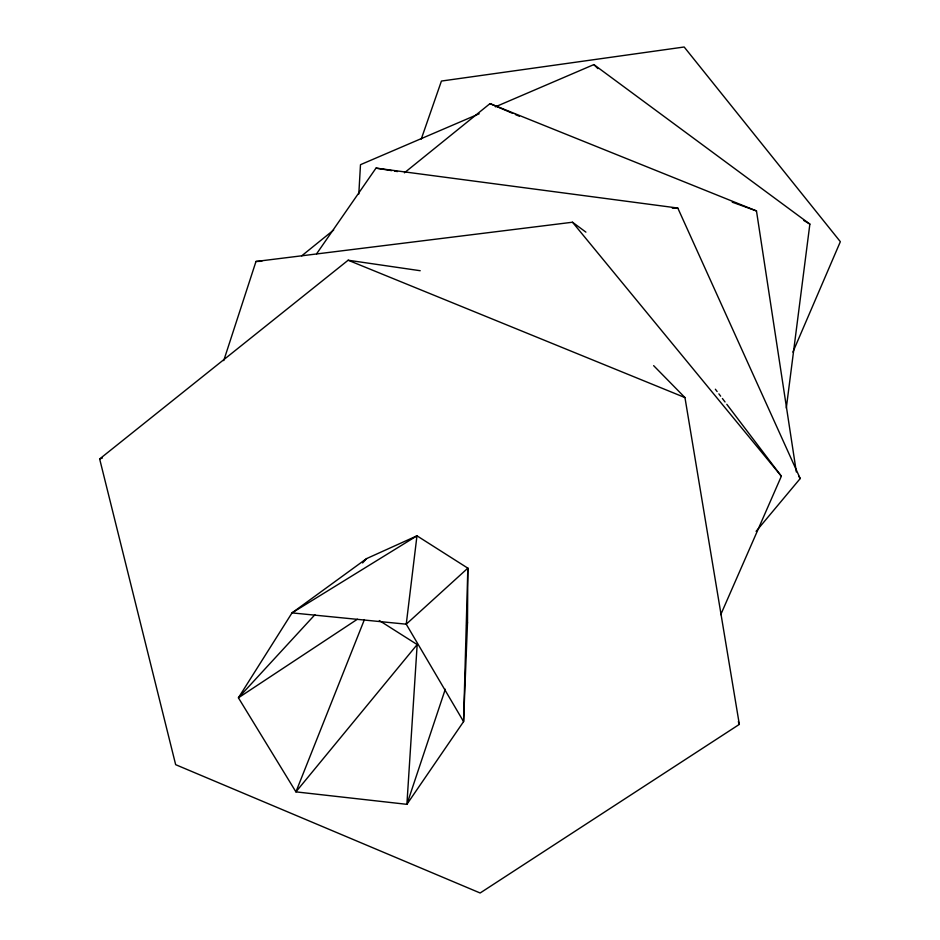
<?xml version="1.0" encoding="UTF-8"?>
<svg xmlns="http://www.w3.org/2000/svg" width="940" height="940" viewBox="0 0 940 940"><rect width="100%" height="100%" fill="white"/><g stroke="black" fill="none" stroke-linecap="round" stroke-linejoin="round"><path stroke-width="1.41" d="M467.497 622.68L467.838 568.16L416.972 535.823L366.577 558.607L292.023 612.892L238.419 697.809L295.924 791.868L406.891 804.334L463.573 721.603L467.497 622.68L466.581 625.452M358.81 193.993L360.49 164.688L479.212 113.775M379.325 620.553L417.172 644.558L406.891 804.334L445.29 689.243M786.298 408.078L809.869 224.096L593.869 64.59L495.392 106.831M223.732 360.619L255.986 261.473L572.507 222.228L585.902 232.133M421.249 139.096L441.424 81.052L684.167 47L840.348 241.686L792.89 352.089M364.414 619.589L295.924 791.868L417.172 644.558M720.745 614.654L781.363 476.204L726.808 404.306M316.604 253.8L376 168.119L677.799 208.046L800.21 478.554L756.089 531.347M314.923 614.713L238.419 697.809L357.4 619.225M362.605 562.931L366.577 558.607M301.705 255.845L333.665 230.006M404.412 172.819L489.998 103.623L756.477 210.936L796.333 471.939M653.641 365.648L684.955 397.573L739.334 724.388L480.14 893L175.662 764.678L99.652 458.955L348.141 260.227L420.204 270.72M99.652 458.955L102.425 458.015M255.986 261.473L261.813 261.273M672.323 208.198L677.799 208.046M376 168.119L391.757 170.657M394.624 171.115L397.491 171.574M732.248 202.182L756.477 210.936M348.141 260.227L684.955 397.573M489.998 103.623L512.711 113.376M515.379 114.516L519.385 116.243M803.7 220.407L809.869 224.096M593.869 64.59L597.911 68.62M572.507 222.228L781.363 476.204M715.364 389.231L717.126 391.545M718.889 393.86L720.651 396.187M722.402 398.501L725.045 401.979M798.659 476.063L800.21 478.554M738.346 721.638L739.334 724.388M467.838 568.16L463.573 721.603L406.245 624.184L416.972 535.823L292.023 612.892L406.245 624.184L467.838 568.16"/></g></svg>
